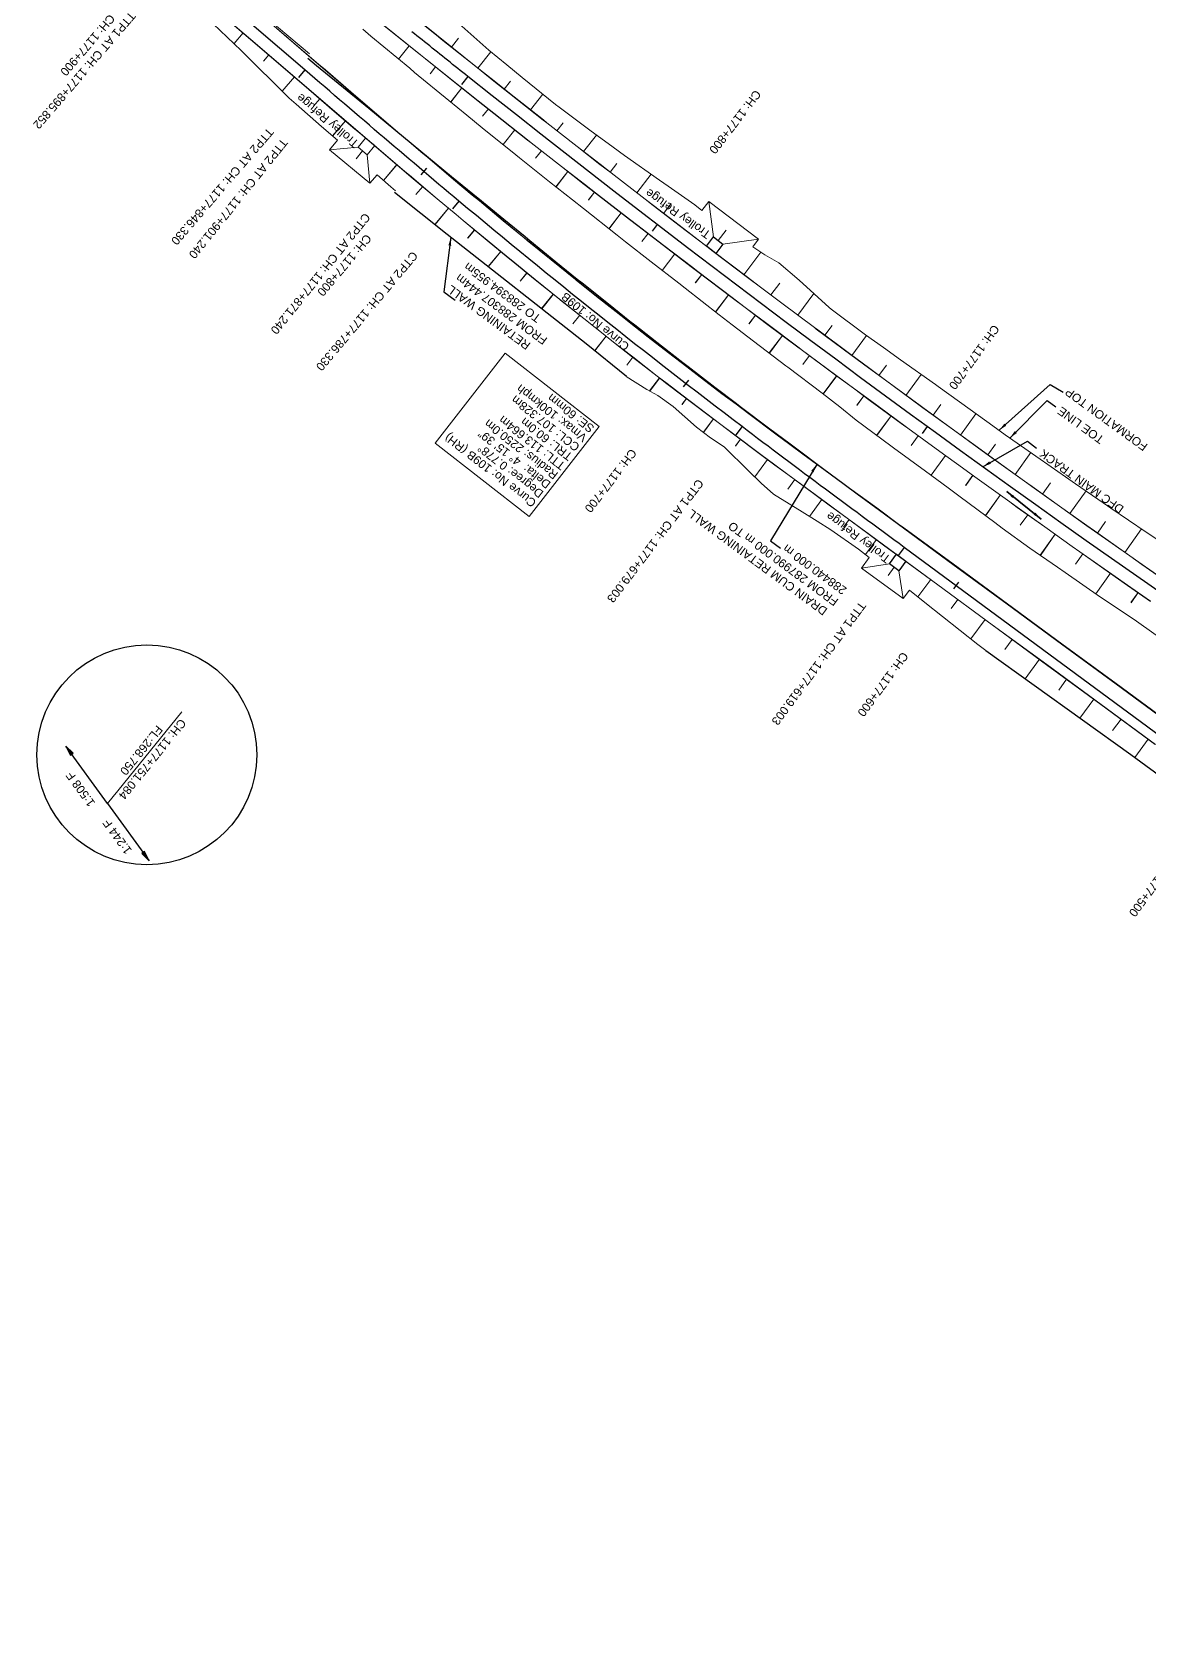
# Model space of a CAD drawing. Header units: metres. Extents: x 646784 to 662189, y 3367130 to 3378376.
# Drawn here: x 654010.1 to 654341.6, y 3372430.7 to 3372905.5 of the extents above; entities that cross this region are included whole.
import ezdxf
from ezdxf.enums import TextEntityAlignment as Align

# ---------------------------------------------------------------- set-up
doc = ezdxf.new("R2010")
doc.units = ezdxf.units.M
doc.header["$MEASUREMENT"] = 0
doc.linetypes.add('CENTER2', pattern=[1.125, 0.75, -0.125, 0.125, -0.125])
for name, color, linetype, lineweight in [('C-ALIG-DG-SPIRAL', 1, 'CENTER2', 70), ('C-ALIG-LABL-DG', 1, 'Continuous', 25), ('C-ALIG-LABL-DG-MARK', 1, 'Continuous', 25), ('PROPOSED DFC TRACK', 1, 'Continuous', 0), ('PROPOSED DFCC TOE LINE', 239, 'Continuous', 0), ('PROPOSED DFCC TOE SLOPES', 239, 'Continuous', 0), ('PROPOSED DRAIN CUM RETAINING WALL', 144, 'Continuous', 30), ('PROPOSED RETAINING WALL', 154, 'Continuous', 30)]:
    doc.layers.add(name, color=color, linetype=linetype, lineweight=lineweight)
for name, color, linetype in [('LINK LINE', 190, 'Continuous'), ('PROPOSED DFCC FORMATION LINE', 187, 'Continuous'), ('PROPOSED FORMATION LINE - Connecting line', 187, 'Continuous'), ('PROPOSED FORMATION LINE - PLAN', 187, 'Continuous'), ('Trolley Refuse', 10, 'Continuous')]:
    doc.layers.add(name, color=color, linetype=linetype)
doc.styles.add('Arial', font='arial.ttf')
doc.styles.get("Standard").update_dxf_attribs({"font": 'arial.ttf'})
doc.styles.add('Style-Arial', font='arial.ttf')
doc.dimstyles.new('ISO-25', dxfattribs={"dimtxt": 2.5, "dimasz": 2.5, "dimexe": 1.25, "dimexo": 0.625, "dimtad": 1, "dimtxsty": 'Standard', "dimcen": 2.5, "dimadec": 0, "dimazin": 0, "dimtfac": 1, "dimtmove": 0, "dimatfit": 3, "dimfxl": 1, "dimarcsym": 0})

# ---------------------------------------------------------------- blocks, each defined once
blk = doc.blocks.new('Tick Hor')
blk.add_lwpolyline([(-0.5, 0), (0.5, 0)])
blk = doc.blocks.new('Direction')
h = blk.add_hatch(color=256)
h.dxf.hatch_style = 1
h.paths.add_polyline_path([(-5.54, 0), (-4.75, -0.13), (-4.75, 0.13)])
blk.add_lwpolyline([(-5.54, 0), (-4.75, -0.13), (-4.75, 0.13)], close=True)
blk.add_lwpolyline([(0, 0), (-5.54, 0)])

msp = doc.modelspace()

# ---------------------------------------------------------------- linework, layer by layer
at = {"layer": 'C-ALIG-DG-SPIRAL', "color": 1, "linetype": 'Continuous', "lineweight": 30, "flags": 128}
msp.add_lwpolyline([(654623.5529, 3372561.5076, -0.03669925), (654139.339, 3372892.2623), (654138.5821, 3372892.8653), (654137.8254, 3372893.4685), (654137.0688, 3372894.0719), (654136.3123, 3372894.6755), (654135.556, 3372895.2792), (654134.7998, 3372895.8831), (654134.0437, 3372896.4871), (654133.2877, 3372897.0913), (654132.5318, 3372897.6956), (654131.7761, 3372898.3), (654131.0204, 3372898.9046), (654130.2648, 3372899.5092), (654129.5093, 3372900.114), (654128.7539, 3372900.7189), (654127.9986, 3372901.3239), (654127.2433, 3372901.929), (654126.4882, 3372902.5341), (654125.7331, 3372903.1394), (654124.978, 3372903.7447), (654124.223, 3372904.3501), (654123.4681, 3372904.9556), (654122.7132, 3372905.5611)], format="xyb", dxfattribs=at)
at = {"layer": 'C-ALIG-LABL-DG', "color": 1, "linetype": 'Continuous', "lineweight": 25}
for p, q in [((654195.4534, 3372848.3746), (654193.9308, 3372846.3917)), ((654275.5214, 3372788.4697), (654274.0489, 3372786.4494))]:
    msp.add_line(p, q, dxfattribs=at)
at = {"layer": 'C-ALIG-LABL-DG-MARK', "color": 1, "linetype": 'Continuous', "lineweight": 25}
msp.add_line((654139.339, 3372892.2623), (654137.4699, 3372889.9157), dxfattribs=at)
at = {"layer": 'LINK LINE', "linetype": 'Continuous', "lineweight": 30}
for p, q in [((654091.0002, 3372894.2207), (654089.0448, 3372891.9455)), ((654136.6767, 3372855.3156), (654134.7518, 3372853.0145)), ((654220.609, 3372788.4401), (654218.796, 3372786.0499)), ((654268.7331, 3372752.607), (654266.9521, 3372750.1929))]:
    msp.add_line(p, q, dxfattribs=at)
at = {"layer": 'LINK LINE', "color": 190, "lineweight": 0}
for points in [[(654035.0454, 3372947.6617), (654036.3816, 3372946.5015), (654046.099, 3372938.6197), (654049.7093, 3372935.3339), (654055.3595, 3372930.2123), (654064.816, 3372922.2251), (654080.0961, 3372909.32), (654092.3345, 3372898.9881)], [(654100.6338, 3372873.3606), (654095.9027, 3372877.4964), (654088.3809, 3372884.093), (654086.3424, 3372885.8874), (654072.1044, 3372900.0069), (654057.6056, 3372913.8226), (654047.876, 3372921.4915), (654041.8066, 3372926.1202), (654038.4048, 3372929.642), (654031.3546, 3372940.6136)], [(654117.8534, 3372858.3819), (654116.5163, 3372859.5388), (654112.3768, 3372863.1308)], [(654258.3517, 3372749.6134), (654255.196, 3372752.1236), (654246.9797, 3372757.8365), (654242.9023, 3372760.376), (654238.4571, 3372763.1473), (654229.9253, 3372768.4644), (654226.327, 3372771.6685), (654222.5466, 3372775.3528), (654215.3481, 3372782.4827), (654211.2994, 3372785.0894), (654207.1189, 3372788.244), (654200.1794, 3372794.3923), (654195.6089, 3372797.6359), (654192.4254, 3372799.4754), (654186.2918, 3372803.303)], [(654292.9194, 3372722.0468), (654290.5563, 3372723.8841), (654274.847, 3372736.282), (654270.2531, 3372739.9982), (654268.3951, 3372737.4666), (654256.0738, 3372746.5097), (654258.3517, 3372749.6134), (654255.196, 3372752.1236), (654246.9797, 3372757.8365), (654242.9023, 3372760.376), (654238.4571, 3372763.1473), (654229.9253, 3372768.4644), (654226.327, 3372771.6685), (654222.5466, 3372775.3528), (654215.3481, 3372782.4827), (654211.2994, 3372785.0894), (654207.1189, 3372788.244), (654200.1794, 3372794.3923), (654195.6089, 3372797.6359), (654192.4254, 3372799.4754), (654186.2918, 3372803.303)], [(654292.9194, 3372722.0468), (654290.5563, 3372723.8841), (654274.847, 3372736.282), (654270.2531, 3372739.9982)]]:
    msp.add_lwpolyline(points, dxfattribs=at)
at = {"layer": 'LINK LINE', "linetype": 'Continuous', "lineweight": 30, "flags": 128}
for points in [[(654091.0002, 3372894.2207), (654053.4435, 3372926.4989)], [(654136.6767, 3372855.3156), (654135.1927, 3372856.5581), (654133.7097, 3372857.8018), (654132.2277, 3372859.0467), (654130.7467, 3372860.2928), (654129.2666, 3372861.54), (654127.7874, 3372862.7883), (654126.3091, 3372864.0375), (654124.8316, 3372865.2878), (654123.355, 3372866.539), (654121.8791, 3372867.7911), (654120.4039, 3372869.0441), (654118.9294, 3372870.2979), (654117.4556, 3372871.5524), (654115.9824, 3372872.8077), (654114.5097, 3372874.0637), (654113.0377, 3372875.3204), (654111.5662, 3372876.5776), (654110.0951, 3372877.8355), (654108.6245, 3372879.0938), (654107.1544, 3372880.3527), (654105.6846, 3372881.612), (654104.2152, 3372882.8717), (654102.746, 3372884.1318), (654101.2772, 3372885.3922), (654099.8086, 3372886.6528), (654098.3402, 3372887.9138), (654096.872, 3372889.1749), (654095.4039, 3372890.4362), (654093.936, 3372891.6976), (654092.4681, 3372892.9591), (654091.0002, 3372894.2207)], [(654268.7331, 3372752.607), (654267.1755, 3372753.756), (654265.6181, 3372754.9051), (654264.0606, 3372756.0542), (654262.5033, 3372757.2035), (654260.9461, 3372758.3529), (654259.3891, 3372759.5026), (654257.8322, 3372760.6525), (654256.2756, 3372761.8028), (654254.7192, 3372762.9533), (654253.1631, 3372764.1043), (654251.6074, 3372765.2557), (654250.052, 3372766.4075), (654248.4969, 3372767.5599), (654246.9423, 3372768.7129), (654245.3882, 3372769.8664), (654243.8345, 3372771.0206), (654242.2813, 3372772.1755), (654240.7287, 3372773.3311), (654239.1766, 3372774.4875), (654237.6252, 3372775.6447), (654236.0744, 3372776.8028), (654234.5243, 3372777.9617), (654232.9748, 3372779.1217), (654231.4262, 3372780.2826), (654229.8783, 3372781.4445), (654228.3312, 3372782.6075), (654226.7849, 3372783.7716), (654225.2395, 3372784.9369), (654223.6951, 3372786.1034), (654222.1515, 3372787.2711), (654220.609, 3372788.4401)], [(654382.0212, 3372669.0329), (654268.7331, 3372752.607)]]:
    msp.add_lwpolyline(points, dxfattribs=at)
for points in [[(654382.0212, 3372669.0329), (654268.7331, 3372752.607), (654267.1755, 3372753.756), (654265.6181, 3372754.9051), (654264.0606, 3372756.0542), (654262.5033, 3372757.2035), (654260.9461, 3372758.3529), (654259.3891, 3372759.5026), (654257.8322, 3372760.6525), (654256.2756, 3372761.8028), (654254.7192, 3372762.9533), (654253.1631, 3372764.1043), (654251.6074, 3372765.2557), (654250.052, 3372766.4075), (654248.4969, 3372767.5599), (654246.9423, 3372768.7129), (654245.3882, 3372769.8664), (654243.8345, 3372771.0206), (654242.2813, 3372772.1755), (654240.7287, 3372773.3311), (654239.1766, 3372774.4875), (654237.6252, 3372775.6447), (654236.0744, 3372776.8028), (654234.5243, 3372777.9617), (654232.9748, 3372779.1217), (654231.4262, 3372780.2826), (654229.8783, 3372781.4445), (654228.3312, 3372782.6075), (654226.7849, 3372783.7716), (654225.2395, 3372784.9369), (654223.6951, 3372786.1034), (654222.1515, 3372787.2711), (654220.609, 3372788.4401, -0.01192581), (654136.6767, 3372855.3156), (654135.1927, 3372856.5581), (654133.7097, 3372857.8018), (654132.2277, 3372859.0467), (654130.7467, 3372860.2928), (654129.2666, 3372861.54), (654127.7874, 3372862.7883), (654126.3091, 3372864.0375), (654124.8316, 3372865.2878), (654123.355, 3372866.539), (654121.8791, 3372867.7911), (654120.4039, 3372869.0441), (654118.9294, 3372870.2979), (654117.4556, 3372871.5524), (654115.9824, 3372872.8077), (654114.5097, 3372874.0637), (654113.0377, 3372875.3204), (654111.5662, 3372876.5776), (654110.0951, 3372877.8355), (654108.6245, 3372879.0938), (654107.1544, 3372880.3527), (654105.6846, 3372881.612), (654104.2152, 3372882.8717), (654102.746, 3372884.1318), (654101.2772, 3372885.3922), (654099.8086, 3372886.6528), (654098.3402, 3372887.9138), (654096.872, 3372889.1749), (654095.4039, 3372890.4362), (654093.936, 3372891.6976), (654092.4681, 3372892.9591), (654091.0002, 3372894.2207), (654053.4435, 3372926.4989)], [(654220.609, 3372788.4401, -0.01192581), (654136.6767, 3372855.3156)]]:
    msp.add_lwpolyline(points, format="xyb", dxfattribs=at)
at = {"layer": 'LINK LINE', "color": 190, "linetype": 'Continuous', "lineweight": 0, "flags": 128}
for points in [[(654072.676, 3372905.1905), (654069.9717, 3372902.0391)], [(654085.4844, 3372904.0822), (654085.6558, 3372904.282)], [(654080.2649, 3372898.6783), (654078.697, 3372896.8512)], [(654087.8538, 3372892.1662), (654084.2481, 3372887.9642)], [(654087.8542, 3372892.1659), (654084.2486, 3372887.9637)], [(654095.4435, 3372885.6541), (654093.5451, 3372883.4416)], [(654095.4456, 3372885.6524), (654093.5479, 3372883.4391)], [(654103.0372, 3372879.1434), (654099.1736, 3372874.6371)], [(654103.0449, 3372879.1368), (654099.1872, 3372874.6251)], [(654112.3768, 3372863.1308), (654110.2916, 3372860.5953), (654098.2676, 3372870.4832), (654100.6338, 3372873.3606)], [(654106.7604, 3372871.3112), (654098.2676, 3372870.4832)], [(654108.102, 3372870.1982), (654106.1408, 3372867.9045)], [(654108.1121, 3372870.1895), (654106.1549, 3372867.8923)], [(654109.4637, 3372869.0881), (654110.2916, 3372860.5953)], [(654118.2675, 3372866.1443), (654114.2875, 3372861.4728)], [(654118.2859, 3372866.1287), (654114.3207, 3372861.444)], [(654125.9188, 3372859.668), (654123.8998, 3372857.2827)], [(654125.9374, 3372859.6523), (654123.926, 3372857.2603)], [(654133.5912, 3372853.2165), (654129.5477, 3372848.4078)], [(654133.6196, 3372853.1927), (654129.6011, 3372848.3654)], [(654141.3052, 3372846.7949), (654139.2537, 3372844.3306)], [(654141.3316, 3372846.773), (654139.2917, 3372844.2994)], [(654149.0464, 3372840.4105), (654145.3522, 3372835.9311)], [(654149.077, 3372840.3854), (654145.4073, 3372835.8876)], [(654156.8252, 3372834.0636), (654154.8296, 3372831.6177)], [(654156.8533, 3372834.0408), (654154.8695, 3372831.5853)], [(654164.632, 3372827.7565), (654161.1664, 3372823.4669)], [(654164.6609, 3372827.7332), (654161.2171, 3372823.4269)], [(654172.4707, 3372821.4876), (654170.4357, 3372818.943)], [(654172.5001, 3372821.4642), (654170.4777, 3372818.9092)], [(654180.341, 3372815.2578), (654176.9565, 3372810.9818)], [(654180.3704, 3372815.2346), (654177.0069, 3372810.9413)], [(654188.2422, 3372809.0674), (654186.4054, 3372806.7228)], [(654188.273, 3372809.0435), (654186.4506, 3372806.6923)], [(654196.1767, 3372802.9172), (654193.1738, 3372799.043)], [(654196.2077, 3372802.8933), (654193.2303, 3372799.0103)], [(654204.1434, 3372796.8084), (654202.79, 3372795.0434)], [(654204.1708, 3372796.7876), (654202.8243, 3372795.0148)], [(654212.1343, 3372790.7392), (654209.1024, 3372786.7473)], [(654212.1647, 3372790.7162), (654209.1533, 3372786.7089)], [(654220.1589, 3372784.7085), (654218.6531, 3372782.7047)], [(654220.18, 3372784.6927), (654218.6794, 3372782.6812)], [(654228.1953, 3372778.7131), (654224.3658, 3372773.5799)], [(654228.2162, 3372778.6975), (654224.4007, 3372773.5458)], [(654236.2522, 3372772.7459), (654234.1684, 3372769.9323)], [(654236.2645, 3372772.7368), (654234.1872, 3372769.9199)], [(654244.3127, 3372766.8015), (654240.6223, 3372761.7974)], [(654244.3224, 3372766.7944), (654240.641, 3372761.7857)], [(654252.38, 3372760.872), (654250.7285, 3372758.6251)], [(654252.3835, 3372760.8694), (654250.7334, 3372758.6216)], [(654260.4446, 3372754.9518), (654257.1989, 3372750.5304)], [(654260.4452, 3372754.9513), (654257.1999, 3372750.5296)], [(654264.3097, 3372747.7735), (654256.0738, 3372746.5097)], [(654265.7205, 3372746.738), (654263.9651, 3372744.3463)], [(654267.1313, 3372745.7026), (654268.3951, 3372737.4666)], [(654276.5686, 3372743.1176), (654272.7793, 3372737.9547)], [(654284.6303, 3372737.2008), (654282.6227, 3372734.4653)], [(654292.692, 3372731.2839), (654288.4696, 3372725.5309)], [(654300.7537, 3372725.3671), (654298.5548, 3372722.3711)], [(654308.8154, 3372719.4503), (654304.5827, 3372713.6832)], [(654316.8771, 3372713.5334), (654314.5142, 3372710.3139)], [(654324.9388, 3372707.6166), (654320.8368, 3372702.0276)], [(654333.0005, 3372701.6997), (654330.5081, 3372698.3038)], [(654341.062, 3372695.7831), (654337.0821, 3372690.3608)]]:
    msp.add_lwpolyline(points, dxfattribs=at)
at = {"layer": 'LINK LINE', "linetype": 'Continuous', "lineweight": 0, "flags": 128}
for points in [[(654108.9835, 3372874.0145), (654111.6868, 3372871.7914), (654109.4637, 3372869.0881), (654106.7604, 3372871.3112)], [(654178.2821, 3372788.5177), (654157.4962, 3372761.8224), (654129.5736, 3372783.5639), (654150.3595, 3372810.2592)]]:
    msp.add_lwpolyline(points, close=True, dxfattribs=at)
at = {"layer": 'LINK LINE', "linetype": 'Continuous', "lineweight": 30, "flags": 128}
msp.add_lwpolyline([(654266.3806, 3372750.595), (654269.2022, 3372748.5242), (654267.1313, 3372745.7026), (654264.3097, 3372747.7735)], close=True, dxfattribs=at)
at = {"layer": 'PROPOSED DFCC FORMATION LINE', "lineweight": 0, "flags": 128}
for points in [[(654346.0177, 3372742.8172), (654339.218, 3372747.5685), (654335.5727, 3372750.1243), (654325.151, 3372757.4647), (654322.8797, 3372759.0711), (654314.7528, 3372764.8382), (654306.5991, 3372770.6552), (654304.3782, 3372772.2449), (654294.0272, 3372779.6847), (654290.3766, 3372782.3206), (654283.7001, 3372787.1574), (654274.2127, 3372794.0669), (654273.3968, 3372794.6631), (654263.1175, 3372802.2015), (654258.1077, 3372805.8939), (654252.8623, 3372809.7728), (654242.6314, 3372817.3766), (654242.062, 3372817.8013), (654232.4247, 3372825.0131), (654226.0761, 3372829.7888), (654222.2424, 3372832.6821), (654212.0847, 3372840.3836), (654210.1503, 3372841.856), (654201.9515, 3372848.1174), (654194.285, 3372854.0027), (654191.8431, 3372855.8835), (654181.7595, 3372863.6818), (654178.4807, 3372866.2287), (654171.7009, 3372871.5122), (654162.7377, 3372878.5334), (654161.6672, 3372879.3747), (654151.6587, 3372887.2691), (654147.0564, 3372890.9168), (654141.6755, 3372895.1954), (654131.4332, 3372903.3776), (654129.9657, 3372904.553), (654118.2679, 3372913.9369)], [(654346.0463, 3372742.8582), (654339.2467, 3372747.6094), (654335.6014, 3372750.1652), (654325.1799, 3372757.5055), (654322.9086, 3372759.1119), (654314.7818, 3372764.879), (654306.6282, 3372770.6958), (654304.4073, 3372772.2856), (654294.0565, 3372779.7252), (654290.4059, 3372782.3611), (654283.7295, 3372787.1979), (654274.2422, 3372794.1073), (654273.4263, 3372794.7034), (654263.1472, 3372802.2418), (654258.1374, 3372805.9341), (654252.8921, 3372809.8129), (654242.6612, 3372817.4167), (654242.0919, 3372817.8414), (654232.4547, 3372825.0531), (654226.1062, 3372829.8287), (654222.2726, 3372832.722), (654212.1149, 3372840.4234), (654210.1806, 3372841.8958), (654201.9819, 3372848.1571), (654194.3155, 3372854.0424), (654191.8736, 3372855.9231), (654181.7902, 3372863.7213), (654178.5114, 3372866.2681), (654171.7317, 3372871.5516), (654162.7686, 3372878.5727), (654161.6981, 3372879.414), (654151.6898, 3372887.3083), (654147.0875, 3372890.9559), (654141.7066, 3372895.2345), (654131.4644, 3372903.4166), (654129.9969, 3372904.592), (654118.2992, 3372913.9759)], [(654341.6997, 3372736.6239), (654334.8871, 3372741.3841), (654331.235, 3372743.9448), (654320.7936, 3372751.299), (654318.518, 3372752.9084), (654310.3757, 3372758.6865), (654302.2066, 3372764.5144), (654299.9815, 3372766.1072), (654289.611, 3372773.561), (654285.9535, 3372776.2019), (654279.2643, 3372781.0479), (654269.759, 3372787.9704), (654268.9416, 3372788.5677), (654258.6429, 3372796.1204), (654253.6236, 3372799.8197), (654248.3683, 3372803.7059), (654238.118, 3372811.3242), (654237.5476, 3372811.7496), (654227.8921, 3372818.9751), (654221.5315, 3372823.7598), (654217.6906, 3372826.6586), (654207.5136, 3372834.3746), (654205.5756, 3372835.8498), (654197.3613, 3372842.123), (654189.6803, 3372848.0195), (654187.2338, 3372849.9038), (654177.1312, 3372857.7168), (654173.8461, 3372860.2685), (654167.0535, 3372865.562), (654158.0734, 3372872.5965), (654157.0009, 3372873.4394), (654146.9735, 3372881.3487), (654142.3625, 3372885.0032), (654136.9714, 3372889.29), (654126.714, 3372897.4842), (654125.245, 3372898.6608), (654113.5418, 3372908.0491)], [(654341.7283, 3372736.6649), (654334.9158, 3372741.4251), (654331.2637, 3372743.9857), (654320.8225, 3372751.3398), (654318.5468, 3372752.9492), (654310.4047, 3372758.7272), (654302.2357, 3372764.5551), (654300.0106, 3372766.1478), (654289.6403, 3372773.6016), (654285.9828, 3372776.2424), (654279.2937, 3372781.0883), (654269.7885, 3372788.0108), (654268.9711, 3372788.6081), (654258.6725, 3372796.1607), (654253.6533, 3372799.86), (654248.3981, 3372803.7461), (654238.1479, 3372811.3643), (654237.5775, 3372811.7897), (654227.9221, 3372819.0151), (654221.5615, 3372823.7997), (654217.7207, 3372826.6985), (654207.5439, 3372834.4144), (654205.6059, 3372835.8896), (654197.3917, 3372842.1627), (654189.7108, 3372848.0591), (654187.2644, 3372849.9434), (654177.1619, 3372857.7563), (654173.8768, 3372860.308), (654167.0843, 3372865.6014), (654158.1043, 3372872.6358), (654157.0319, 3372873.4787), (654147.0046, 3372881.3879), (654142.3936, 3372885.0424), (654137.0026, 3372889.3291), (654126.7452, 3372897.5232), (654125.2763, 3372898.6998), (654113.573, 3372908.0881)]]:
    msp.add_lwpolyline(points, dxfattribs=at)
at = {"layer": 'PROPOSED DFCC TOE LINE', "lineweight": 0, "flags": 128}
for points in [[(654061.8708, 3372965.0491), (654072.8022, 3372958.1282), (654088.7173, 3372946.0052), (654104.1748, 3372933.3121), (654120.4923, 3372921.6902), (654123.006, 3372919.8395), (654134.3817, 3372910.0649), (654135.7776, 3372908.803), (654145.5518, 3372900.0618), (654150.8566, 3372895.7043), (654155.3951, 3372891.9906), (654165.3022, 3372883.9982), (654166.3674, 3372883.1536), (654175.4558, 3372876.3199), (654182.4256, 3372871.3019), (654185.7911, 3372868.8777), (654196.1696, 3372861.4963), (654198.7013, 3372859.7412), (654206.605, 3372854.1945), (654208.6947, 3372852.5558)], [(654347.1779, 3372723.9727), (654337.6196, 3372730.7717), (654330.677, 3372735.3722), (654326.9535, 3372737.8454), (654316.4743, 3372745.1873), (654314.1732, 3372746.7697), (654305.9352, 3372752.4455), (654297.7887, 3372758.3382), (654295.589, 3372759.9752), (654285.3312, 3372767.6265), (654281.7113, 3372770.3335), (654275.0655, 3372775.2647), (654265.5274, 3372782.1778), (654264.6974, 3372782.761), (654254.4236, 3372790.3863), (654249.5944, 3372794.3618), (654244.3922, 3372798.3383), (654234.2149, 3372806.0901), (654233.6485, 3372806.5228), (654224.0369, 3372813.8395), (654217.7043, 3372818.6826), (654213.8731, 3372821.6069), (654203.7967, 3372829.4884), (654201.8626, 3372830.975), (654193.6646, 3372837.2954), (654186.0373, 3372843.2858), (654183.6075, 3372845.1993), (654173.5679, 3372853.1244), (654170.3012, 3372855.7096), (654163.5402, 3372861.0638), (654154.5967, 3372868.1712), (654153.5347, 3372869.0304), (654143.5984, 3372877.0837), (654139.0266, 3372880.8006), (654133.6795, 3372885.1574), (654123.5207, 3372893.4964), (654122.0779, 3372894.7077), (654110.5204, 3372904.2852), (654108.1193, 3372906.2762)], [(654208.6947, 3372852.5558), (654210.743, 3372855.2494), (654225.5, 3372844.0275), (654223.7767, 3372841.7613)], [(654212.1769, 3372844.7122), (654210.743, 3372855.2494)], [(654214.9628, 3372842.5937), (654225.5, 3372844.0275)], [(654223.7767, 3372841.7613), (654227.3461, 3372839.436), (654231.4962, 3372836.9793), (654237.6015, 3372831.9093), (654246.5013, 3372823.7523), (654247.0305, 3372823.2761), (654257.2349, 3372815.6756), (654262.5381, 3372811.8954), (654267.6034, 3372808.2979), (654277.9932, 3372800.9516), (654278.8177, 3372800.3706), (654288.3015, 3372793.4952), (654294.9837, 3372788.6937), (654298.619, 3372786.0517), (654309.0736, 3372778.7997), (654311.3167, 3372777.2504), (654319.5096, 3372771.5236), (654327.6998, 3372765.8814), (654329.9884, 3372764.3094), (654340.4929, 3372757.1336), (654344.1675, 3372754.6363)]]:
    msp.add_lwpolyline(points, dxfattribs=at)
at = {"layer": 'PROPOSED DFCC TOE SLOPES', "linetype": 'Continuous', "lineweight": 0, "flags": 128}
for points in [[(654121.9214, 3372901.3911), (654118.7634, 3372897.4543)], [(654121.9241, 3372901.3889), (654118.7696, 3372897.4492)], [(654134.416, 3372900.9947), (654136.5201, 3372903.626)], [(654142.2242, 3372894.7591), (654146.093, 3372899.6172)], [(654129.7302, 3372895.1387), (654128.1021, 3372893.1054)], [(654129.7339, 3372895.1357), (654128.1084, 3372893.1003)], [(654150.047, 3372888.5466), (654151.9258, 3372890.9193)], [(654137.548, 3372888.8954), (654134.2146, 3372884.7214)], [(654137.5559, 3372888.8891), (654134.2337, 3372884.7058)], [(654157.8884, 3372882.3554), (654161.5609, 3372887.0164)], [(654145.3868, 3372882.67), (654143.6881, 3372880.531)], [(654145.3952, 3372882.6634), (654143.7024, 3372880.5194)], [(654153.2437, 3372876.4666), (654149.777, 3372872.076)], [(654153.2496, 3372876.462), (654149.7916, 3372872.0642)], [(654165.7427, 3372876.1794), (654167.579, 3372878.5206)], [(654173.6114, 3372870.0233), (654177.4209, 3372874.9051)], [(654161.1105, 3372870.2809), (654159.3476, 3372868.0388)], [(654161.1177, 3372870.2753), (654159.3602, 3372868.0288)], [(654168.9937, 3372864.1134), (654165.4343, 3372859.5638)], [(654169.0011, 3372864.1076), (654165.453, 3372859.549)], [(654181.4947, 3372863.8875), (654183.5067, 3372866.4807)], [(654189.3971, 3372857.7752), (654193.6515, 3372863.2872)], [(654176.8925, 3372857.9655), (654175.093, 3372855.6535)], [(654176.9015, 3372857.9585), (654175.1089, 3372855.641)], [(654197.3126, 3372851.6785), (654199.5678, 3372854.6145)], [(654184.8115, 3372851.8403), (654181.1657, 3372847.1268)], [(654184.8176, 3372851.8357), (654181.1813, 3372847.1145)], [(654192.74, 3372845.7337), (654190.8895, 3372843.331)], [(654192.7479, 3372845.7277), (654190.9036, 3372843.32)], [(654213.5699, 3372843.6529), (654215.8864, 3372846.7)], [(654200.6864, 3372839.6466), (654196.9469, 3372834.7648)], [(654200.6934, 3372839.6413), (654196.9652, 3372834.7507)], [(654221.15, 3372833.5104), (654226.1971, 3372840.1845)], [(654208.6461, 3372833.5787), (654206.7637, 3372831.1094)], [(654208.6539, 3372833.5728), (654206.7779, 3372831.0984)], [(654229.1258, 3372827.4947), (654231.7769, 3372831.0196)], [(654216.6225, 3372827.5311), (654212.7794, 3372822.4623)], [(654216.63, 3372827.5255), (654212.7994, 3372822.4467)], [(654237.1187, 3372821.5005), (654241.935, 3372827.9374)], [(654224.6137, 3372821.5038), (654222.6751, 3372818.9336)], [(654224.6219, 3372821.4976), (654222.6904, 3372818.922)], [(654232.6222, 3372815.4979), (654228.7105, 3372810.2819)], [(654232.6287, 3372815.493), (654228.7282, 3372810.2684)], [(654245.1253, 3372815.5231), (654247.3222, 3372818.4728)], [(654253.144, 3372809.5644), (654257.5205, 3372815.472)], [(654240.6419, 3372809.5107), (654238.663, 3372806.86)], [(654240.6486, 3372809.5057), (654238.6755, 3372806.8505)], [(654261.1794, 3372803.63), (654263.4109, 3372806.6603)], [(654248.6751, 3372803.5413), (654244.6579, 3372798.1352)], [(654248.684, 3372803.5347), (654244.6824, 3372798.1165)], [(654269.2327, 3372797.7169), (654273.7836, 3372803.9281)], [(654256.728, 3372797.5938), (654254.6371, 3372794.7628)], [(654256.7364, 3372797.5876), (654254.653, 3372794.7501)], [(654264.7969, 3372791.6692), (654260.5282, 3372785.8554)], [(654264.803, 3372791.6648), (654260.5459, 3372785.8423)], [(654277.2985, 3372791.8196), (654279.6009, 3372794.9766)], [(654285.3774, 3372785.9422), (654289.9814, 3372792.2881)], [(654272.8755, 3372785.7626), (654270.7463, 3372782.8505)], [(654272.8827, 3372785.7573), (654270.7605, 3372782.8402)], [(654293.4707, 3372780.0865), (654295.7674, 3372783.2708)], [(654280.9692, 3372779.8745), (654276.7217, 3372774.0358)], [(654280.9771, 3372779.8688), (654276.7445, 3372774.0189)], [(654301.5824, 3372774.2544), (654306.249, 3372780.759)], [(654289.0789, 3372774.0069), (654286.9232, 3372771.0275)], [(654289.088, 3372774.0003), (654286.9411, 3372771.0142)], [(654297.2073, 3372768.1628), (654292.8106, 3372762.0476)], [(654297.2134, 3372768.1583), (654292.8289, 3372762.0339)], [(654309.7064, 3372768.4384), (654312.0729, 3372771.7531)], [(654317.845, 3372762.6439), (654322.6264, 3372769.3764)], [(654305.3445, 3372762.3372), (654303.1125, 3372759.2195)], [(654305.3525, 3372762.3316), (654303.1285, 3372759.208)], [(654325.9971, 3372756.8687), (654328.4193, 3372760.2977)], [(654334.1649, 3372751.1158), (654339.0738, 3372758.1031)], [(654313.4987, 3372756.5316), (654309.0577, 3372750.2941)], [(654313.5059, 3372756.5265), (654309.0799, 3372750.2789)], [(654321.6658, 3372750.7458), (654319.489, 3372747.6731)], [(654321.6741, 3372750.74), (654319.5057, 3372747.6613)], [(654329.8498, 3372744.9816), (654325.5273, 3372738.8446)], [(654329.8571, 3372744.9764), (654325.5493, 3372738.8292)], [(654338.0465, 3372739.2376), (654335.9531, 3372736.2503)], [(654338.0549, 3372739.2317), (654335.9699, 3372736.2391)]]:
    msp.add_lwpolyline(points, dxfattribs=at)
at = {"layer": 'PROPOSED DRAIN CUM RETAINING WALL', "flags": 128}
msp.add_lwpolyline([(654347.6711, 3372700.2976), (654331.5477, 3372712.1313), (654315.4243, 3372723.965), (654299.3009, 3372735.7987), (654283.1775, 3372747.6323), (654268.6408, 3372758.3015), (654267.0542, 3372759.466), (654260.5812, 3372764.2185), (654252.5291, 3372770.1404), (654250.9456, 3372771.3071), (654244.4894, 3372776.0738), (654236.4671, 3372782.0254), (654234.8907, 3372783.1995), (654228.4673, 3372788.0018), (654220.495, 3372794.0096), (654218.9295, 3372795.1963), (654212.532, 3372800.0713), (654204.5995, 3372806.1729), (654203.0882, 3372807.3426), (654196.6977, 3372812.3142), (654188.8268, 3372818.495), (654187.3692, 3372819.6467), (654180.987, 3372824.7152), (654173.1971, 3372830.9578), (654171.7708, 3372832.1069), (654165.4309, 3372837.2348), (654157.6832, 3372843.5396), (654156.2635, 3372844.6987), (654149.9488, 3372849.8658), (654142.2225, 3372856.2069), (654140.8056, 3372857.3713), (654134.4991, 3372862.5565), (654125.3584, 3372870.0733), (654109.9108, 3372882.7766), (654094.4633, 3372895.4799), (654091.8341, 3372897.642)], dxfattribs=at)
at = {"layer": 'PROPOSED FORMATION LINE - Connecting line', "lineweight": 0, "flags": 128}
for points in [[(654343.1743, 3372694.1707), (654327.0509, 3372706.0044), (654310.9275, 3372717.8381), (654294.8041, 3372729.6718), (654278.6807, 3372741.5055), (654262.5573, 3372753.3391), (654258.3529, 3372756.4249), (654250.2908, 3372762.3438), (654246.4338, 3372765.1785), (654242.231, 3372768.2713), (654234.1786, 3372774.2141), (654230.3298, 3372777.065), (654226.1385, 3372780.1789), (654218.1158, 3372786.1724), (654214.2848, 3372789.0522), (654210.1156, 3372792.2012), (654202.7748, 3372797.787), (654198.34, 3372801.1874), (654195.4597, 3372803.4065), (654188.1706, 3372809.0597), (654182.5169, 3372813.4816), (654180.9075, 3372814.7463), (654173.6707, 3372820.4663), (654166.8175, 3372825.9334), (654166.4604, 3372826.2196), (654159.2766, 3372832.006), (654152.1195, 3372837.8254), (654151.2434, 3372838.5415), (654144.9892, 3372843.6777), (654137.886, 3372849.5628), (654135.7962, 3372851.3047), (654130.202, 3372855.9897), (654122.5473, 3372862.4465), (654120.473, 3372864.2042), (654114.9166, 3372868.9267), (654107.3045, 3372875.424), (654105.2399, 3372877.1904), (654099.7056, 3372881.9319), (654092.1146, 3372888.444), (654090.0538, 3372890.2124), (654074.876, 3372903.2368), (654059.6982, 3372916.2611)], [(654059.7307, 3372916.2991), (654074.9086, 3372903.2747), (654090.0864, 3372890.2504), (654092.1472, 3372888.482), (654099.7382, 3372881.9698), (654105.2724, 3372877.2284), (654107.337, 3372875.462), (654114.949, 3372868.9648), (654120.5053, 3372864.2423), (654122.5796, 3372862.4846), (654130.2342, 3372856.0279), (654135.8282, 3372851.3431), (654137.918, 3372849.6012), (654145.021, 3372843.7163), (654151.275, 3372838.5802), (654152.1511, 3372837.8641), (654159.308, 3372832.0449), (654166.4916, 3372826.2586), (654166.8487, 3372825.9724), (654173.7018, 3372820.5055), (654180.9384, 3372814.7856), (654182.5478, 3372813.5209), (654188.2013, 3372809.0991), (654195.4902, 3372803.4461), (654198.3705, 3372801.2271), (654202.8051, 3372797.8267), (654210.1458, 3372792.2411), (654214.3149, 3372789.0921), (654218.1458, 3372786.2124), (654226.1683, 3372780.2191), (654230.3596, 3372777.1051), (654234.2083, 3372774.2543), (654242.2606, 3372768.3116), (654246.4634, 3372765.2188), (654250.3204, 3372762.3841), (654258.3825, 3372756.4653), (654262.5869, 3372753.3794), (654278.7103, 3372741.5458), (654294.8337, 3372729.7121), (654310.9571, 3372717.8784), (654327.0805, 3372706.0447), (654343.2039, 3372694.211)], [(654079.7927, 3372908.9664), (654094.9705, 3372895.9421), (654097.0313, 3372894.1737), (654104.6199, 3372887.6635), (654110.1495, 3372882.9262), (654112.2116, 3372881.1618), (654119.8117, 3372874.6748), (654125.3564, 3372869.9622), (654127.4257, 3372868.2088), (654135.0588, 3372861.7702), (654140.6341, 3372857.101), (654142.7162, 3372855.3655), (654149.7926, 3372849.5026), (654156.0232, 3372844.3858), (654156.896, 3372843.6724), (654164.0261, 3372837.8749), (654171.1829, 3372832.1103), (654171.5386, 3372831.8252), (654178.3661, 3372826.3787), (654185.5756, 3372820.6802), (654187.1789, 3372819.4203), (654192.8113, 3372815.015), (654200.0729, 3372809.3832), (654202.9424, 3372807.1724), (654207.3605, 3372803.7848), (654214.6737, 3372798.2201), (654218.8278, 3372795.0824), (654222.6462, 3372792.2121), (654230.6462, 3372786.2356), (654234.8276, 3372783.1289), (654238.6686, 3372780.2839), (654246.7083, 3372774.3505), (654250.9065, 3372771.261), (654254.7605, 3372768.4286), (654262.8201, 3372762.5115), (654267.0245, 3372759.4257), (654283.1479, 3372747.592), (654299.2713, 3372735.7584), (654315.3947, 3372723.9247), (654331.5181, 3372712.091), (654347.6415, 3372700.2573)], [(654347.6711, 3372700.2976), (654331.5477, 3372712.1313), (654315.4243, 3372723.965), (654299.3009, 3372735.7987), (654283.1775, 3372747.6323), (654267.0541, 3372759.466), (654262.8497, 3372762.5518), (654254.7901, 3372768.4689), (654250.9362, 3372771.3013), (654246.738, 3372774.3907), (654238.6983, 3372780.3241), (654234.8574, 3372783.1691), (654230.676, 3372786.2757), (654222.6762, 3372792.2521), (654218.8579, 3372795.1224), (654214.7039, 3372798.2599), (654207.3908, 3372803.8245), (654202.9729, 3372807.2121), (654200.1035, 3372809.4228), (654192.842, 3372815.0545), (654187.2098, 3372819.4596), (654185.6065, 3372820.7195), (654178.3972, 3372826.4179), (654171.5699, 3372831.8642), (654171.2142, 3372832.1493), (654164.0576, 3372837.9138), (654156.9276, 3372843.7111), (654156.0549, 3372844.4245), (654149.8245, 3372849.5412), (654142.7482, 3372855.4039), (654140.6661, 3372857.1394), (654135.0909, 3372861.8085), (654127.458, 3372868.2469), (654125.3888, 3372870.0003), (654119.8442, 3372874.7128), (654112.2441, 3372881.1998), (654110.182, 3372882.9642), (654104.6525, 3372887.7015), (654097.0639, 3372894.2116), (654095.0031, 3372895.98), (654079.8253, 3372909.0044)]]:
    msp.add_lwpolyline(points, dxfattribs=at)
at = {"layer": 'PROPOSED RETAINING WALL', "flags": 128}
for points in [[(654117.5246, 3372857.9511), (654133.172, 3372845.531), (654174.373, 3372813.058), (654186.378, 3372803.4103)], [(654292.9194, 3372722.0468), (654335.893, 3372691.231), (654347.343, 3372682.852), (654420.296, 3372628.32), (654428.228, 3372621.808), (654470.831, 3372591.702), (654501.259, 3372567.597), (654501.727, 3372567.356), (654502.496, 3372566.611), (654515.8228, 3372554.3766), (654519.576, 3372550.931), (654620.769, 3372476.078), (654630.901, 3372469.049), (654673.202, 3372442.49), (654679.2091, 3372438.5001), (654690.0372, 3372430.7109)]]:
    msp.add_lwpolyline(points, dxfattribs=at)
at = {"layer": 'Trolley Refuse'}
msp.add_lwpolyline([(654212.8443, 3372839.8077), (654210.0583, 3372841.9263), (654212.1769, 3372844.7122), (654214.9628, 3372842.5937)], close=True, dxfattribs=at)

# ---------------------------------------------------------------- block references
at = {"layer": 'C-ALIG-LABL-DG', "color": 1, "linetype": 'Continuous', "lineweight": 25, "xscale": 2.500000000000001, "yscale": 2.500000000000001, "zscale": 2.500000000000001, "rotation": 233.583329216689}
msp.add_blockref('Tick Hor', (654284.0252, 3372741.3258), dxfattribs=at)
at = {"layer": 'LINK LINE', "linetype": 'Continuous', "lineweight": 30}
for name, p, xscale, yscale, zscale, rotation in [('Tick Hor', (654126.2165, 3372864.1159), 2.500000000000003, 2.500000000000003, 2.500000000000003, 229.7780054899454), ('Tick Hor', (654203.9394, 3372801.2071), 2.499999999999972, 2.499999999999972, 2.499999999999972, 232.2847741995862), ('Direction', (654032.4375, 3372676.7192), 3.78979154154508, 3.78979154154508, 3.78979154154508, 125.9839302867871)]:
    msp.add_blockref(name, p, dxfattribs=dict(at, xscale=xscale, yscale=yscale, zscale=zscale, rotation=rotation))

# ---------------------------------------------------------------- texts
at = {"layer": 'LINK LINE', "linetype": 'Continuous', "lineweight": 30, "style": 'Style-Arial'}
for s, rotation, p in [('Trolley Refuge', 139.994806, (654107.2099, 3372872.8113)), ('Curve No: 109B', 140.352164, (654187.4515, 3372812.6271)), ('Trolley Refuge', 143.150317, (654264.9144, 3372749.7265))]:
    msp.add_text(s, height=2.5, rotation=rotation, dxfattribs=at).set_placement(p)
at = {"layer": 'LINK LINE', "linetype": 'Continuous', "lineweight": 30, "insert": (654177.0591, 3372788.4172), "char_height": 2.5, "attachment_point": 7, "rotation": 142.09438, "line_spacing_factor": 0.84, "style": 'Style-Arial'}
msp.add_mtext('Curve No: 109B (RH)\\PDegree: 0.778%%D\\PDelta:  {\\fArial|b0|i0|c0|p34;4° 15\' 39"}\\PRadius: 2250.0m\\PTTL: 113.664m\\PTRL: 60.0m\\PCCL: 107.328m\\PVmax: 100kmph\\PSE: 60mm', dxfattribs=at)
at = {"layer": 'LINK LINE', "linetype": 'Continuous', "lineweight": 30, "insert": (654028.9315, 3372676.8987), "char_height": 2.5, "width": 11.415894, "attachment_point": 7, "rotation": 125.98393, "style": 'Arial', "bg_fill": 3, "box_fill_scale": 1.04, "bg_fill_color": 256, "bg_fill_true_color": 13158600, "bg_fill_transparency": 0}
msp.add_mtext('1:508 F', dxfattribs=at)
at = {"layer": 'PROPOSED DFC TRACK', "color": 10, "linetype": 'Continuous', "lineweight": -3, "ltscale": 5, "style": 'Style-Arial'}
msp.add_text('DFC MAIN TRACK', height=2.5, rotation=144.188757, dxfattribs=at).set_placement((654310.0172, 3372781.901), align=Align.RIGHT)
at = {"layer": 'PROPOSED DFCC TOE LINE', "lineweight": 0}
msp.add_text(' TOE LINE', height=2.5, rotation=144, dxfattribs=at).set_placement((654315.3574, 3372794.5264, 269.0023), align=Align.RIGHT)
at = {"layer": 'PROPOSED DRAIN CUM RETAINING WALL', "insert": (654245.4596, 3372731.7157), "char_height": 2.5, "width": 52.409419, "attachment_point": 1, "rotation": 143.617073, "style": 'Style-Arial'}
msp.add_mtext(' DRAIN CUM RETAINING WALL \\PFROM 287990.000 m TO 288440.000 m', dxfattribs=at)
at = {"layer": 'PROPOSED FORMATION LINE - PLAN', "lineweight": 0}
msp.add_text(' FORMATION TOP', height=2.5, rotation=144, dxfattribs=at).set_placement((654317.5934, 3372800.1655, 269.0023), align=Align.RIGHT)
at = {"layer": 'PROPOSED RETAINING WALL', "insert": (654130.4385, 3372825.2203), "char_height": 2.5, "width": 32.412449, "attachment_point": 3, "rotation": 143.557367}
msp.add_mtext(' \\PRETAINING WALL \\PFROM {\\fArial|b0|i0|c0|p39;288307.444}m \\PTO 288394.955m ', dxfattribs=at)
at = {"layer": 'Trolley Refuse', "style": 'Style-Arial'}
msp.add_text('Trolley Refuge', height=2.5, rotation=144.601826, dxfattribs=at).set_placement((654211.5761, 3372845.997))

# ---------------------------------------------------------------- leaders
at = {"layer": 'PROPOSED DFC TRACK', "color": 10, "linetype": 'Continuous', "lineweight": -3, "ltscale": 5}
msp.add_leader([(654291.9845, 3372776.5344, 269.0023), (654305.2565, 3372784.1492, 269.0023), (654307.9769, 3372782.0374, 269.0023)], dimstyle='ISO-25', override={"dimtxt": 3, "dimasz": 2.5, "dimgap": 0.625, "dimtad": 0, "dimdec": 3, "dimzin": 2, "dimtdec": 3}, dxfattribs=at)
at = {"layer": 'PROPOSED DFC TRACK', "linetype": 'Continuous', "lineweight": 0}
for points in [[(654299.1022, 3372769.1678), (654309.3232, 3372761.0506)], [(654309.3232, 3372761.0506), (654299.1022, 3372769.1678)]]:
    msp.add_leader(points, dimstyle='ISO-25', override={"dimtxt": 3, "dimasz": 2.5, "dimtad": 0, "dimdec": 3, "dimzin": 2, "dimtdec": 3}, dxfattribs=at)
at = {"layer": 'PROPOSED DFCC TOE LINE', "lineweight": 0}
msp.add_leader([(654300.04, 3372785.066, 269.0023), (654311.1275, 3372796.1692, 269.0023), (654313.6726, 3372794.2883, 269.0023)], dimstyle='ISO-25', override={"dimtxt": 3, "dimasz": 2.5, "dimgap": 0.625, "dimtad": 0, "dimdec": 3, "dimzin": 2, "dimtdec": 3}, dxfattribs=at)
at = {"layer": 'PROPOSED DRAIN CUM RETAINING WALL', "linetype": 'Continuous', "lineweight": 0, "ltscale": 5}
msp.add_leader([(654242.7675, 3372777.2532), (654229.1068, 3372754.5914), (654232.0377, 3372752.3726)], dimstyle='ISO-25', override={"dimtxt": 3, "dimtad": 0, "dimdec": 3, "dimzin": 2, "dimtdec": 3}, dxfattribs=at)
at = {"layer": 'PROPOSED FORMATION LINE - PLAN', "lineweight": 0}
msp.add_leader([(654296.8309, 3372787.3512, 269.0023), (654311.9853, 3372800.9725, 269.0023), (654315.8296, 3372798.6857, 269.0023)], dimstyle='ISO-25', override={"dimtxt": 3, "dimasz": 2.5, "dimgap": 0.625, "dimtad": 0, "dimdec": 3, "dimzin": 2, "dimtdec": 3}, dxfattribs=at)
at = {"layer": 'PROPOSED RETAINING WALL', "linetype": 'Continuous', "lineweight": 0, "ltscale": 5}
msp.add_leader([(654134.2858, 3372844.6531), (654132.1608, 3372828.4132), (654135.4988, 3372825.9484)], dimstyle='ISO-25', override={"dimtxt": 3, "dimtad": 0, "dimdec": 3, "dimzin": 2, "dimtdec": 3}, dxfattribs=at)

# ---------------------------------------------------------------- next in the draw order: texts
at = {"layer": 'C-ALIG-LABL-DG', "color": 1, "linetype": 'Continuous', "lineweight": 25, "char_height": 2.5, "width": 22.502814, "attachment_point": 4, "style": 'Arial', "bg_fill": 3, "box_fill_scale": 1.04, "bg_fill_color": 256, "bg_fill_true_color": 13158600, "bg_fill_transparency": 0}
for s, insert, rotation in [('CH: 1177+800', (654225.4581, 3372887.7671), 232.480873), ('CH: 1177+700', (654296.1238, 3372818.1789), 233.913268)]:
    msp.add_mtext(s, dxfattribs=dict(at, insert=insert, rotation=rotation))
at = {"layer": 'C-ALIG-LABL-DG', "color": 1, "insert": (654081.613, 3372816.355), "char_height": 2.5, "width": 44.852336, "attachment_point": 6, "rotation": 231.245948, "style": 'Arial', "bg_fill": 3, "box_fill_scale": 1.04, "bg_fill_color": 256, "bg_fill_true_color": 13158600, "bg_fill_transparency": 0}
msp.add_mtext('CTP2 AT CH: 1177+871.240', dxfattribs=at)
at = {"layer": 'LINK LINE', "linetype": 'Continuous', "lineweight": 30, "char_height": 2.5, "style": 'Arial', "bg_fill": 3, "box_fill_scale": 1.04, "bg_fill_color": 256, "bg_fill_true_color": 13158600, "bg_fill_transparency": 0}
for s, insert, width, attachment_point, rotation in [('TTP1 AT CH: 1177+895.852', (654011.1417, 3372877.2793), 44.53542, 6, 229.322521), ('CH: 1177+751.084\\PFL:268.750', (654044.1231, 3372691.1414), 29.366473, 5, 230.98393), ('1:244 F', (654032.8576, 3372672.36), 11.415894, 9, 125.98393), ('CH: 1177+500', (654349.5966, 3372661.762), 22.502814, 4, 233.583329)]:
    msp.add_mtext(s, dxfattribs=dict(at, insert=insert, width=width, attachment_point=attachment_point, rotation=rotation))
at = {"layer": 'LINK LINE', "linetype": 'Continuous', "lineweight": 0, "char_height": 2.5, "attachment_point": 6, "style": 'Arial', "bg_fill": 3, "box_fill_scale": 1.04, "bg_fill_color": 256, "bg_fill_true_color": 13158600, "bg_fill_transparency": 0}
for s, insert, width, rotation in [('CTP1 AT CH: 1177+679.003', (654181.388, 3372736.732), 44.860948, 232.819458), ('TTP1 AT CH: 1177+619.003', (654230.205, 3372700.3806), 44.561255, 233.583329)]:
    msp.add_mtext(s, dxfattribs=dict(at, insert=insert, width=width, rotation=rotation))

# ---------------------------------------------------------------- next in the draw order: linework, layer by layer
msp.add_circle((654044.1231, 3372691.1414), 32.6001)
at = {"layer": 'LINK LINE', "linetype": 'Continuous', "lineweight": 0}
msp.add_line((654054.4713, 3372703.9131), (654032.4375, 3372676.7192), dxfattribs=at)

# ---------------------------------------------------------------- next in the draw order: block references
at = {"layer": 'LINK LINE', "linetype": 'Continuous', "lineweight": 30, "xscale": 3.789791541545082, "yscale": 3.789791541545082, "zscale": 3.789791541545082, "rotation": 305.983930286787}
msp.add_blockref('Direction', (654032.4375, 3372676.7192), dxfattribs=at)

# ---------------------------------------------------------------- next in the draw order: texts
at = {"layer": 'C-ALIG-LABL-DG', "color": 1, "style": 'Arial'}
msp.add_text('TTP2 AT CH: 1177+901.240', height=2.5, rotation=231.245948, dxfattribs=at).set_placement((654084.139, 3372874.1379))
at = {"layer": 'LINK LINE', "linetype": 'Continuous', "lineweight": 30, "char_height": 2.5, "style": 'Arial', "bg_fill": 3, "box_fill_scale": 1.04, "bg_fill_color": 256, "bg_fill_true_color": 13158600, "bg_fill_transparency": 0}
for s, insert, width, attachment_point, rotation in [('CH: 1177+900', (654033.9387, 3372910.1658), 22.502814, 4, 229.326465), ('CTP2 AT CH: 1177+786.330', (654095.0348, 3372805.5364), 44.852336, 6, 230.086392)]:
    msp.add_mtext(s, dxfattribs=dict(at, insert=insert, width=width, attachment_point=attachment_point, rotation=rotation))
at = {"layer": 'LINK LINE', "linetype": 'Continuous', "lineweight": 0, "char_height": 2.5, "width": 22.502814, "attachment_point": 4, "style": 'Arial', "bg_fill": 3, "box_fill_scale": 1.04, "bg_fill_color": 256, "bg_fill_true_color": 13158600, "bg_fill_transparency": 0}
for s, insert, rotation in [('CH: 1177+700', (654188.5848, 3372781.3515), 232.284774), ('CH: 1177+600', (654269.1245, 3372721.1273), 233.583329)]:
    msp.add_mtext(s, dxfattribs=dict(at, insert=insert, rotation=rotation))

# ---------------------------------------------------------------- next in the draw order: texts
at = {"layer": 'LINK LINE', "linetype": 'Continuous', "lineweight": 30, "char_height": 2.5, "style": 'Arial', "bg_fill": 3, "box_fill_scale": 1.04, "bg_fill_color": 256, "bg_fill_true_color": 13158600, "bg_fill_transparency": 0}
for s, insert, width, attachment_point, rotation in [('TTP2 AT CH: 1177+846.330', (654052.0551, 3372842.8558), 44.552643, 6, 229.322521), ('CH: 1177+800', (654110.0081, 3372844.9508), 22.502814, 4, 229.778005)]:
    msp.add_mtext(s, dxfattribs=dict(at, insert=insert, width=width, attachment_point=attachment_point, rotation=rotation))

doc.saveas('drawing.dxf')
